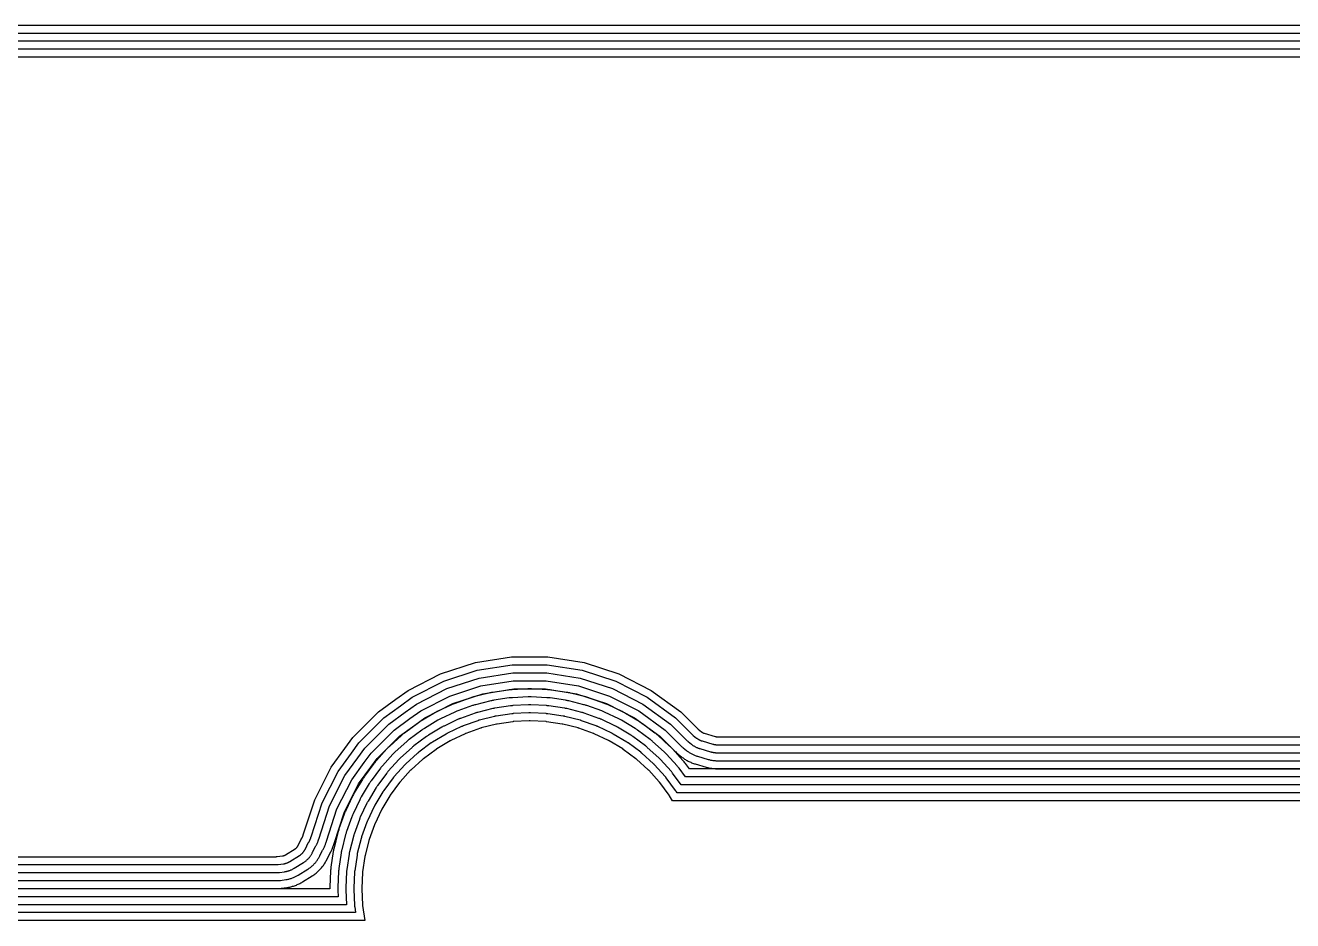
# Model space of a CAD drawing. Header units: metres. Extents: x 1.9 to 53.8, y 3.3 to 25.9.
# Drawn here: x 17.8 to 25.72, y 20.25 to 25.85 of the extents above; entities that cross this region are included whole.
import ezdxf

# ---------------------------------------------------------------- set-up
doc = ezdxf.new("R2010")
doc.units = ezdxf.units.M

msp = doc.modelspace()

# ---------------------------------------------------------------- linework, layer by layer
for points in [[(53.4, 25.85), (2.3, 25.85)], [(53.4, 25.8), (2.3, 25.8)], [(53.4, 25.75), (2.3, 25.75)], [(53.4, 25.7), (2.3, 25.7)], [(53.4, 25.65), (2.3, 25.65)], [(10.6141, 20.6505), (19.3646, 20.6505), (19.3657, 20.6505), (19.3668, 20.6506), (19.368, 20.6506), (19.3691, 20.6507), (19.3702, 20.6508), (19.3713, 20.651), (19.4045, 20.6555), (19.4058, 20.6557), (19.407, 20.6559), (19.4082, 20.6561), (19.4094, 20.6564), (19.4106, 20.6567), (19.4118, 20.657), (19.413, 20.6574), (19.4141, 20.6578), (19.4153, 20.6582), (19.4165, 20.6587), (19.4176, 20.6591), (19.4187, 20.6596), (19.4199, 20.6602), (19.421, 20.6607), (19.4221, 20.6613), (19.4231, 20.6619), (19.4242, 20.6626), (19.4835, 20.6995), (19.4846, 20.7002), (19.4856, 20.7009), (19.4866, 20.7016), (19.4876, 20.7023), (19.4886, 20.7031), (19.4895, 20.7039), (19.4905, 20.7047), (19.4914, 20.7055), (19.4923, 20.7064), (19.4931, 20.7073), (19.494, 20.7082), (19.4948, 20.7091), (19.4956, 20.7101), (19.4964, 20.711), (19.4971, 20.712), (19.4979, 20.713), (19.4986, 20.714), (19.4993, 20.7151), (19.4999, 20.7161), (19.5005, 20.7172), (19.5011, 20.7183), (19.5017, 20.7194), (19.5023, 20.7205), (19.5225, 20.7633), (19.5227, 20.7634), (19.5235, 20.7644), (19.5243, 20.7653), (19.525, 20.7663), (19.5258, 20.7673), (19.5265, 20.7683), (19.5272, 20.7693), (19.5278, 20.7703), (19.5285, 20.7714), (19.5291, 20.7724), (19.5296, 20.7735), (19.5302, 20.7746), (19.5307, 20.7757), (19.5312, 20.7768), (19.5317, 20.778), (19.5321, 20.7791), (19.5326, 20.7803), (19.5329, 20.7814), (19.5333, 20.7826), (19.5336, 20.7838), (19.5339, 20.785), (19.5346, 20.7878), (19.6058, 21.0068), (19.7094, 21.2102), (19.7944, 21.3272), (19.8436, 21.3949), (20.0051, 21.5564), (20.1133, 21.635), (20.1898, 21.6906), (20.3932, 21.7942), (20.6103, 21.8648), (20.8358, 21.9005), (21.0642, 21.9005), (21.2897, 21.8648), (21.5068, 21.7942), (21.7102, 21.6906), (21.8949, 21.5564), (21.9999, 21.4515), (22.0008, 21.4505), (22.0018, 21.4496), (22.0028, 21.4487), (22.0038, 21.4479), (22.0245, 21.4313), (22.0254, 21.4305), (22.0264, 21.4298), (22.0274, 21.4291), (22.0284, 21.4284), (22.0295, 21.4277), (22.0305, 21.4271), (22.0316, 21.4265), (22.0327, 21.4259), (22.0338, 21.4253), (22.0349, 21.4248), (22.036, 21.4243), (22.0371, 21.4238), (22.0383, 21.4234), (22.0394, 21.423), (22.0406, 21.4226), (22.0418, 21.4222), (22.1088, 21.4025), (22.1099, 21.4022), (22.1111, 21.4019), (22.1123, 21.4016), (22.1134, 21.4014), (22.1146, 21.4012), (22.1158, 21.401), (22.117, 21.4009), (22.1181, 21.4007), (22.1193, 21.4006), (22.1205, 21.4006), (22.1217, 21.4005), (22.1229, 21.4005), (26.2771, 21.4005)], [(10.6141, 20.6005), (19.3646, 20.6005), (19.3668, 20.6005), (19.3691, 20.6006), (19.3713, 20.6007), (19.3736, 20.6009), (19.3758, 20.6011), (19.3781, 20.6014), (19.4113, 20.6059), (19.4137, 20.6063), (19.4162, 20.6067), (19.4186, 20.6072), (19.421, 20.6078), (19.4234, 20.6084), (19.4258, 20.609), (19.4282, 20.6098), (19.4305, 20.6105), (19.4329, 20.6114), (19.4352, 20.6123), (19.4375, 20.6132), (19.4397, 20.6142), (19.4419, 20.6153), (19.4442, 20.6164), (19.4463, 20.6176), (19.4485, 20.6188), (19.4506, 20.6201), (19.5099, 20.657), (19.512, 20.6584), (19.5141, 20.6598), (19.5161, 20.6612), (19.5181, 20.6627), (19.52, 20.6642), (19.5219, 20.6658), (19.5238, 20.6675), (19.5256, 20.6691), (19.5274, 20.6709), (19.5292, 20.6726), (19.5309, 20.6744), (19.5325, 20.6763), (19.5341, 20.6782), (19.5357, 20.6801), (19.5372, 20.6821), (19.5387, 20.6841), (19.5401, 20.6861), (19.5414, 20.6882), (19.5427, 20.6903), (19.544, 20.6925), (19.5452, 20.6947), (19.5463, 20.6969), (19.5474, 20.6991), (19.5652, 20.7365), (19.5662, 20.7379), (19.5676, 20.7399), (19.569, 20.7419), (19.5703, 20.744), (19.5716, 20.7461), (19.5728, 20.7482), (19.574, 20.7504), (19.5751, 20.7526), (19.5761, 20.7548), (19.5771, 20.757), (19.5781, 20.7593), (19.579, 20.7616), (19.5798, 20.7639), (19.5806, 20.7662), (19.5813, 20.7686), (19.582, 20.7709), (19.5826, 20.7733), (19.5828, 20.7742), (19.6521, 20.9876), (19.7522, 21.184), (19.8349, 21.2978), (19.8818, 21.3624), (20.0376, 21.5182), (20.1427, 21.5946), (20.216, 21.6478), (20.4124, 21.7479), (20.622, 21.816), (20.8398, 21.8505), (21.0602, 21.8505), (21.278, 21.816), (21.4876, 21.7479), (21.684, 21.6478), (21.8624, 21.5182), (21.9645, 21.4161), (21.9664, 21.4142), (21.9684, 21.4124), (21.9704, 21.4107), (21.9725, 21.409), (21.9931, 21.3923), (21.995, 21.3908), (21.997, 21.3893), (21.999, 21.3879), (22.001, 21.3865), (22.0031, 21.3852), (22.0052, 21.384), (22.0073, 21.3827), (22.0095, 21.3816), (22.0117, 21.3805), (22.0139, 21.3794), (22.0161, 21.3784), (22.0184, 21.3775), (22.0207, 21.3766), (22.023, 21.3757), (22.0253, 21.375), (22.0277, 21.3742), (22.0947, 21.3546), (22.097, 21.3539), (22.0993, 21.3533), (22.1016, 21.3528), (22.104, 21.3523), (22.1063, 21.3519), (22.1087, 21.3515), (22.111, 21.3512), (22.1134, 21.351), (22.1158, 21.3508), (22.1181, 21.3506), (22.1205, 21.3505), (22.1229, 21.3505), (26.2771, 21.3505)], [(10.6141, 20.5505), (19.3646, 20.5505), (19.368, 20.5505), (19.3713, 20.5507), (19.3747, 20.5508), (19.3781, 20.5511), (19.3815, 20.5515), (19.3848, 20.5519), (19.418, 20.5564), (19.4217, 20.557), (19.4254, 20.5576), (19.429, 20.5583), (19.4326, 20.5591), (19.4362, 20.56), (19.4398, 20.561), (19.4434, 20.5621), (19.4469, 20.5633), (19.4504, 20.5646), (19.4539, 20.5659), (19.4573, 20.5673), (19.4607, 20.5689), (19.464, 20.5705), (19.4673, 20.5721), (19.4706, 20.5739), (19.4738, 20.5758), (19.477, 20.5777), (19.5363, 20.6146), (19.5395, 20.6166), (19.5426, 20.6187), (19.5456, 20.6208), (19.5486, 20.6231), (19.5515, 20.6254), (19.5544, 20.6278), (19.5572, 20.6302), (19.5599, 20.6327), (19.5626, 20.6353), (19.5652, 20.638), (19.5678, 20.6407), (19.5702, 20.6435), (19.5727, 20.6463), (19.575, 20.6492), (19.5773, 20.6522), (19.5795, 20.6552), (19.5816, 20.6583), (19.5836, 20.6614), (19.5856, 20.6645), (19.5875, 20.6677), (19.5893, 20.671), (19.591, 20.6743), (19.5926, 20.6777), (19.6084, 20.7109), (19.6088, 20.7115), (19.6109, 20.7146), (19.6128, 20.7177), (19.6147, 20.7208), (19.6166, 20.724), (19.6183, 20.7273), (19.62, 20.7305), (19.6215, 20.7339), (19.623, 20.7372), (19.6245, 20.7406), (19.6258, 20.7441), (19.627, 20.7475), (19.6282, 20.751), (19.6293, 20.7545), (19.6303, 20.7581), (19.6309, 20.7605), (19.6984, 20.9684), (19.7949, 21.1578), (19.8753, 21.2684), (19.9199, 21.3298), (20.0702, 21.4801), (20.1721, 21.5541), (20.2422, 21.6051), (20.4316, 21.7016), (20.6338, 21.7672), (20.8437, 21.8005), (21.0563, 21.8005), (21.2662, 21.7672), (21.4684, 21.7016), (21.6578, 21.6051), (21.8298, 21.4801), (21.9291, 21.3808), (21.932, 21.378), (21.935, 21.3752), (21.938, 21.3726), (21.9411, 21.37), (21.9617, 21.3534), (21.9646, 21.3511), (21.9676, 21.3489), (21.9706, 21.3468), (21.9736, 21.3447), (21.9767, 21.3427), (21.9799, 21.3408), (21.9831, 21.339), (21.9863, 21.3373), (21.9896, 21.3356), (21.9929, 21.334), (21.9963, 21.3325), (21.9997, 21.3311), (22.0031, 21.3298), (22.0066, 21.3285), (22.0101, 21.3273), (22.0136, 21.3263), (22.0806, 21.3066), (22.0841, 21.3056), (22.0875, 21.3047), (22.091, 21.3039), (22.0945, 21.3032), (22.098, 21.3026), (22.1015, 21.302), (22.1051, 21.3016), (22.1086, 21.3012), (22.1122, 21.3009), (22.1158, 21.3007), (22.1193, 21.3005), (22.1229, 21.3005), (26.2771, 21.3005)], [(10.6141, 20.5005), (19.3646, 20.5005), (19.3691, 20.5006), (19.3736, 20.5007), (19.3781, 20.501), (19.3826, 20.5013), (19.3871, 20.5018), (19.3916, 20.5023), (19.4248, 20.5069), (19.4297, 20.5076), (19.4346, 20.5084), (19.4394, 20.5094), (19.4443, 20.5105), (19.4491, 20.5117), (19.4538, 20.513), (19.4586, 20.5145), (19.4633, 20.5161), (19.4679, 20.5177), (19.4726, 20.5195), (19.4771, 20.5214), (19.4817, 20.5235), (19.4861, 20.5256), (19.4905, 20.5278), (19.4949, 20.5302), (19.4992, 20.5327), (19.5034, 20.5352), (19.5628, 20.5721), (19.5669, 20.5748), (19.5711, 20.5776), (19.5751, 20.5805), (19.5791, 20.5835), (19.583, 20.5865), (19.5868, 20.5897), (19.5905, 20.593), (19.5942, 20.5963), (19.5978, 20.5998), (19.6013, 20.6033), (19.6047, 20.607), (19.608, 20.6107), (19.6112, 20.6144), (19.6143, 20.6183), (19.6173, 20.6223), (19.6202, 20.6263), (19.6231, 20.6304), (19.6258, 20.6345), (19.6284, 20.6387), (19.6309, 20.643), (19.6333, 20.6474), (19.6356, 20.6518), (19.6378, 20.6562), (19.6519, 20.686), (19.6527, 20.6872), (19.6553, 20.6913), (19.6579, 20.6955), (19.6603, 20.6998), (19.6626, 20.7041), (19.6649, 20.7085), (19.667, 20.713), (19.669, 20.7174), (19.6708, 20.722), (19.6726, 20.7265), (19.6743, 20.7312), (19.6758, 20.7358), (19.6773, 20.7405), (19.6786, 20.7452), (19.6789, 20.7465), (19.7448, 20.9492), (19.8377, 21.1316), (19.9158, 21.2391), (19.958, 21.2972), (20.1028, 21.442), (20.2015, 21.5137), (20.2684, 21.5623), (20.4508, 21.6552), (20.6455, 21.7185), (20.8476, 21.7505), (21.0524, 21.7505), (21.2545, 21.7185), (21.4492, 21.6552), (21.6316, 21.5623), (21.7972, 21.442), (21.8938, 21.3454), (21.8976, 21.3417), (21.9016, 21.338), (21.9056, 21.3345), (21.9097, 21.3311), (21.9304, 21.3145), (21.9342, 21.3114), (21.9382, 21.3085), (21.9422, 21.3056), (21.9462, 21.3029), (21.9504, 21.3003), (21.9546, 21.2977), (21.9588, 21.2953), (21.9631, 21.293), (21.9675, 21.2907), (21.972, 21.2886), (21.9764, 21.2866), (21.981, 21.2847), (21.9855, 21.283), (21.9902, 21.2813), (21.9948, 21.2797), (21.9995, 21.2783), (22.0665, 21.2586), (22.0711, 21.2573), (22.0757, 21.2561), (22.0804, 21.2551), (22.085, 21.2541), (22.0897, 21.2533), (22.0944, 21.2525), (22.0991, 21.2519), (22.1039, 21.2514), (22.1086, 21.251), (22.1134, 21.2507), (22.1181, 21.2506), (22.1229, 21.2505), (26.2771, 21.2505)], [(26.4768, 21.1503), (21.9232, 21.1503), (21.8837, 21.2035), (21.8807, 21.2074), (21.8776, 21.2113), (21.8745, 21.215), (21.8712, 21.2187), (21.8053, 21.2914), (21.802, 21.295), (21.7985, 21.2985), (21.795, 21.302), (21.7914, 21.3053), (21.7187, 21.3712), (21.715, 21.3745), (21.7113, 21.3776), (21.7074, 21.3807), (21.7035, 21.3837), (21.6247, 21.4421), (21.6207, 21.445), (21.6167, 21.4478), (21.6126, 21.4504), (21.6084, 21.453), (21.5242, 21.5035), (21.52, 21.5059), (21.5157, 21.5083), (21.5113, 21.5106), (21.5069, 21.5127), (21.4182, 21.5547), (21.4137, 21.5567), (21.4092, 21.5587), (21.4047, 21.5605), (21.4001, 21.5622), (21.3077, 21.5952), (21.303, 21.5968), (21.2983, 21.5983), (21.2936, 21.5997), (21.2889, 21.6009), (21.1937, 21.6248), (21.1889, 21.6259), (21.1841, 21.6269), (21.1793, 21.6278), (21.1744, 21.6286), (21.0774, 21.643), (21.0725, 21.6437), (21.0676, 21.6442), (21.0627, 21.6446), (21.0578, 21.6449), (20.9598, 21.6498), (20.9549, 21.6499), (20.95, 21.65), (20.9451, 21.6499), (20.9402, 21.6498), (20.8422, 21.6449), (20.8373, 21.6446), (20.8324, 21.6442), (20.8275, 21.6437), (20.8226, 21.643), (20.7256, 21.6286), (20.7207, 21.6278), (20.7159, 21.6269), (20.7111, 21.6259), (20.7063, 21.6248), (20.6111, 21.6009), (20.6064, 21.5997), (20.6017, 21.5983), (20.597, 21.5968), (20.5923, 21.5952), (20.4999, 21.5622), (20.4953, 21.5605), (20.4908, 21.5587), (20.4863, 21.5567), (20.4818, 21.5547), (20.3931, 21.5127), (20.3887, 21.5106), (20.3843, 21.5083), (20.38, 21.5059), (20.3758, 21.5035), (20.2916, 21.453), (20.2874, 21.4504), (20.2833, 21.4478), (20.2793, 21.445), (20.2753, 21.4421), (20.1965, 21.3837), (20.1926, 21.3807), (20.1887, 21.3776), (20.185, 21.3745), (20.1813, 21.3712), (20.1086, 21.3053), (20.105, 21.302), (20.1015, 21.2985), (20.098, 21.295), (20.0947, 21.2914), (20.0288, 21.2187), (20.0255, 21.215), (20.0224, 21.2113), (20.0193, 21.2074), (20.0163, 21.2035), (19.9579, 21.1247), (19.955, 21.1207), (19.9522, 21.1167), (19.9496, 21.1126), (19.947, 21.1084), (19.8965, 21.0242), (19.8941, 21.02), (19.8917, 21.0157), (19.8894, 21.0113), (19.8873, 21.0069), (19.8453, 20.9182), (19.8433, 20.9137), (19.8413, 20.9092), (19.8395, 20.9047), (19.8378, 20.9001), (19.8048, 20.8077), (19.8032, 20.803), (19.8017, 20.7983), (19.8003, 20.7936), (19.7991, 20.7889), (19.7752, 20.6937), (19.7741, 20.6889), (19.7731, 20.6841), (19.7722, 20.6793), (19.7714, 20.6744), (19.757, 20.5774), (19.7563, 20.5725), (19.7558, 20.5676), (19.7554, 20.5627), (19.7551, 20.5578), (19.7502, 20.4598), (19.7501, 20.4549), (19.75, 20.45), (19.7501, 20.4451), (19.7502, 20.4402), (19.7522, 20.4003), (10.25, 20.4003)], [(26.4517, 21.2003), (21.9483, 21.2003), (21.9238, 21.2333), (21.9201, 21.2382), (21.9163, 21.243), (21.9123, 21.2477), (21.9082, 21.2523), (21.8423, 21.325), (21.8382, 21.3295), (21.8339, 21.3339), (21.8295, 21.3382), (21.825, 21.3423), (21.7523, 21.4082), (21.7477, 21.4123), (21.743, 21.4163), (21.7382, 21.4201), (21.7333, 21.4238), (21.6545, 21.4823), (21.6495, 21.4859), (21.6445, 21.4893), (21.6393, 21.4927), (21.6341, 21.4959), (21.5499, 21.5464), (21.5446, 21.5494), (21.5392, 21.5524), (21.5338, 21.5552), (21.5283, 21.5579), (21.4396, 21.5999), (21.434, 21.6024), (21.4284, 21.6048), (21.4227, 21.6071), (21.4169, 21.6093), (21.3245, 21.6423), (21.3187, 21.6443), (21.3129, 21.6462), (21.307, 21.6479), (21.301, 21.6494), (21.2058, 21.6733), (21.1999, 21.6747), (21.1939, 21.676), (21.1878, 21.6771), (21.1818, 21.6781), (21.0847, 21.6925), (21.0786, 21.6933), (21.0725, 21.694), (21.0664, 21.6945), (21.0603, 21.6949), (20.9623, 21.6997), (20.9561, 21.6999), (20.95, 21.7), (20.9439, 21.6999), (20.9377, 21.6997), (20.8397, 21.6949), (20.8336, 21.6945), (20.8275, 21.694), (20.8214, 21.6933), (20.8153, 21.6925), (20.7182, 21.6781), (20.7122, 21.6771), (20.7061, 21.676), (20.7001, 21.6747), (20.6942, 21.6733), (20.599, 21.6494), (20.593, 21.6479), (20.5871, 21.6462), (20.5813, 21.6443), (20.5755, 21.6423), (20.4831, 21.6093), (20.4773, 21.6071), (20.4716, 21.6048), (20.466, 21.6024), (20.4604, 21.5999), (20.3717, 21.5579), (20.3662, 21.5552), (20.3608, 21.5524), (20.3554, 21.5494), (20.3501, 21.5464), (20.2659, 21.4959), (20.2607, 21.4927), (20.2555, 21.4893), (20.2505, 21.4859), (20.2455, 21.4823), (20.1667, 21.4238), (20.1618, 21.4201), (20.157, 21.4163), (20.1523, 21.4123), (20.1477, 21.4082), (20.075, 21.3423), (20.0705, 21.3382), (20.0661, 21.3339), (20.0618, 21.3295), (20.0577, 21.325), (19.9918, 21.2523), (19.9877, 21.2477), (19.9837, 21.243), (19.9799, 21.2382), (19.9762, 21.2333), (19.9177, 21.1545), (19.9141, 21.1495), (19.9107, 21.1445), (19.9073, 21.1393), (19.9041, 21.1341), (19.8536, 21.0499), (19.8506, 21.0446), (19.8476, 21.0392), (19.8448, 21.0338), (19.8421, 21.0283), (19.8001, 20.9396), (19.7976, 20.934), (19.7952, 20.9284), (19.7929, 20.9227), (19.7907, 20.9169), (19.7577, 20.8245), (19.7557, 20.8187), (19.7538, 20.8129), (19.7521, 20.807), (19.7506, 20.801), (19.7267, 20.7058), (19.7253, 20.6999), (19.724, 20.6939), (19.7229, 20.6878), (19.7219, 20.6818), (19.7075, 20.5847), (19.7067, 20.5786), (19.706, 20.5725), (19.7055, 20.5664), (19.7051, 20.5603), (19.7003, 20.4623), (19.7001, 20.4561), (19.7, 20.4503), (10.3, 20.4503)], [(10.6141, 20.4505), (19.3646, 20.4505), (19.3702, 20.4506), (19.3759, 20.4508), (19.3815, 20.4511), (19.3871, 20.4515), (19.3927, 20.4521), (19.3983, 20.4528), (19.4315, 20.4573), (19.4377, 20.4582), (19.4438, 20.4593), (19.4498, 20.4605), (19.4559, 20.4619), (19.4619, 20.4634), (19.4679, 20.4651), (19.4738, 20.4669), (19.4797, 20.4688), (19.4855, 20.4709), (19.4913, 20.4732), (19.497, 20.4756), (19.5026, 20.4781), (19.5082, 20.4807), (19.5137, 20.4836), (19.5192, 20.4865), (19.5246, 20.4896), (19.5299, 20.4928), (19.5892, 20.5297), (19.5943, 20.533), (19.5994, 20.5364), (19.6044, 20.5399), (19.6093, 20.5436), (19.6141, 20.5474), (19.6188, 20.5513), (19.6234, 20.5553), (19.6279, 20.5594), (19.6323, 20.5636), (19.6366, 20.568), (19.6408, 20.5724), (19.6449, 20.5769), (19.6489, 20.5816), (19.6527, 20.5863), (19.6565, 20.5912), (19.6601, 20.5961), (19.6636, 20.6011), (19.667, 20.6062), (19.6703, 20.6113), (19.6734, 20.6166), (19.6764, 20.6219), (19.6793, 20.6273), (19.7075, 20.682), (19.7102, 20.6874), (19.7127, 20.6928), (19.7152, 20.6984), (19.7175, 20.7039), (19.7196, 20.7095), (19.7217, 20.7152), (19.7236, 20.7209), (19.7253, 20.7267), (19.7269, 20.7325), (19.727, 20.7326), (19.7911, 20.93), (19.8805, 21.1054), (19.9562, 21.2097), (19.9962, 21.2647), (20.1354, 21.4038), (20.2309, 21.4732), (20.2946, 21.5195), (20.47, 21.6089), (20.6572, 21.6697), (20.8516, 21.7005), (21.0484, 21.7005), (21.2428, 21.6697), (21.43, 21.6089), (21.6054, 21.5195), (21.7646, 21.4038), (21.8584, 21.31), (21.8632, 21.3054), (21.8681, 21.3008), (21.8732, 21.2964), (21.8783, 21.2922), (21.899, 21.2755), (21.9038, 21.2717), (21.9087, 21.2681), (21.9137, 21.2645), (21.9188, 21.2611), (21.924, 21.2578), (21.9292, 21.2546), (21.9346, 21.2516), (21.94, 21.2487), (21.9454, 21.2459), (21.951, 21.2432), (21.9566, 21.2407), (21.9622, 21.2384), (21.968, 21.2361), (21.9737, 21.2341), (21.9795, 21.2321), (21.9854, 21.2303), (22.0525, 21.2106), (22.0582, 21.209), (22.0639, 21.2075), (22.0697, 21.2062), (22.0756, 21.205), (22.0814, 21.204), (22.0873, 21.203), (22.0932, 21.2023), (22.0991, 21.2016), (22.1051, 21.2011), (22.111, 21.2008), (22.1169, 21.2006), (22.1229, 21.2005), (26.2771, 21.2005)], [(26.502, 21.1003), (21.898, 21.1003), (21.8435, 21.1737), (21.8413, 21.1767), (21.839, 21.1796), (21.8366, 21.1824), (21.8342, 21.1851), (21.7682, 21.2578), (21.7657, 21.2605), (21.7632, 21.2632), (21.7605, 21.2657), (21.7578, 21.2682), (21.6851, 21.3342), (21.6824, 21.3366), (21.6796, 21.339), (21.6767, 21.3413), (21.6737, 21.3435), (21.5949, 21.402), (21.5919, 21.4041), (21.5889, 21.4062), (21.5858, 21.4082), (21.5827, 21.4101), (21.4985, 21.4606), (21.4953, 21.4624), (21.4921, 21.4642), (21.4888, 21.4659), (21.4855, 21.4675), (21.3968, 21.5095), (21.3935, 21.511), (21.3901, 21.5125), (21.3867, 21.5138), (21.3832, 21.5151), (21.2908, 21.5482), (21.2873, 21.5494), (21.2838, 21.5505), (21.2803, 21.5515), (21.2767, 21.5524), (21.1815, 21.5763), (21.178, 21.5771), (21.1744, 21.5779), (21.1707, 21.5786), (21.1671, 21.5792), (21.07, 21.5936), (21.0664, 21.5941), (21.0627, 21.5945), (21.0591, 21.5948), (21.0554, 21.595), (20.9574, 21.5998), (20.9537, 21.6), (20.95, 21.6), (20.9463, 21.6), (20.9426, 21.5998), (20.8446, 21.595), (20.8409, 21.5948), (20.8373, 21.5945), (20.8336, 21.5941), (20.83, 21.5936), (20.7329, 21.5792), (20.7293, 21.5786), (20.7256, 21.5779), (20.722, 21.5771), (20.7185, 21.5763), (20.6233, 21.5524), (20.6197, 21.5515), (20.6162, 21.5505), (20.6127, 21.5494), (20.6092, 21.5482), (20.5168, 21.5151), (20.5133, 21.5138), (20.5099, 21.5125), (20.5065, 21.511), (20.5032, 21.5095), (20.4145, 21.4675), (20.4112, 21.4659), (20.4079, 21.4642), (20.4047, 21.4624), (20.4015, 21.4606), (20.3173, 21.4101), (20.3142, 21.4082), (20.3111, 21.4062), (20.3081, 21.4041), (20.3051, 21.402), (20.2263, 21.3435), (20.2233, 21.3413), (20.2204, 21.339), (20.2176, 21.3366), (20.2149, 21.3342), (20.1422, 21.2682), (20.1395, 21.2657), (20.1368, 21.2632), (20.1343, 21.2605), (20.1318, 21.2578), (20.0658, 21.1851), (20.0634, 21.1824), (20.061, 21.1796), (20.0587, 21.1767), (20.0565, 21.1737), (19.998, 21.0949), (19.9959, 21.0919), (19.9938, 21.0889), (19.9918, 21.0858), (19.9899, 21.0827), (19.9394, 20.9985), (19.9376, 20.9953), (19.9358, 20.9921), (19.9341, 20.9888), (19.9325, 20.9855), (19.8905, 20.8968), (19.889, 20.8935), (19.8875, 20.8901), (19.8862, 20.8867), (19.8849, 20.8832), (19.8518, 20.7908), (19.8506, 20.7873), (19.8495, 20.7838), (19.8485, 20.7803), (19.8476, 20.7767), (19.8237, 20.6815), (19.8229, 20.678), (19.8221, 20.6744), (19.8214, 20.6707), (19.8208, 20.6671), (19.8064, 20.57), (19.8059, 20.5664), (19.8055, 20.5627), (19.8052, 20.5591), (19.805, 20.5554), (19.8002, 20.4574), (19.8, 20.4537), (19.8, 20.45), (19.8, 20.4463), (19.8002, 20.4426), (19.8047, 20.3503), (10.2, 20.3503)], [(26.557, 21.0003), (21.843, 21.0003), (21.8244, 21.0313), (21.8237, 21.0323), (21.823, 21.0333), (21.8223, 21.0344), (21.8216, 21.0354), (21.7632, 21.1142), (21.7624, 21.1152), (21.7617, 21.1161), (21.7609, 21.1171), (21.7601, 21.118), (21.6942, 21.1907), (21.6933, 21.1916), (21.6925, 21.1925), (21.6916, 21.1933), (21.6907, 21.1942), (21.618, 21.2601), (21.6171, 21.2609), (21.6161, 21.2617), (21.6152, 21.2624), (21.6142, 21.2632), (21.5354, 21.3216), (21.5344, 21.3223), (21.5333, 21.323), (21.5323, 21.3237), (21.5313, 21.3244), (21.4471, 21.3748), (21.446, 21.3754), (21.445, 21.376), (21.4439, 21.3766), (21.4428, 21.3771), (21.3541, 21.4191), (21.3529, 21.4196), (21.3518, 21.4201), (21.3507, 21.4205), (21.3495, 21.421), (21.2571, 21.454), (21.256, 21.4544), (21.2548, 21.4548), (21.2536, 21.4551), (21.2524, 21.4554), (21.1572, 21.4793), (21.156, 21.4796), (21.1548, 21.4798), (21.1536, 21.48), (21.1524, 21.4802), (21.0554, 21.4946), (21.0541, 21.4948), (21.0529, 21.4949), (21.0517, 21.495), (21.0505, 21.4951), (20.9525, 21.4999), (20.9512, 21.5), (20.95, 21.5), (20.9488, 21.5), (20.9475, 21.4999), (20.8495, 21.4951), (20.8483, 21.495), (20.8471, 21.4949), (20.8459, 21.4948), (20.8446, 21.4946), (20.7476, 21.4802), (20.7464, 21.48), (20.7452, 21.4798), (20.744, 21.4796), (20.7428, 21.4793), (20.6476, 21.4554), (20.6464, 21.4551), (20.6452, 21.4548), (20.644, 21.4544), (20.6429, 21.454), (20.5505, 21.421), (20.5493, 21.4205), (20.5482, 21.4201), (20.5471, 21.4196), (20.5459, 21.4191), (20.4572, 21.3771), (20.4561, 21.3766), (20.455, 21.376), (20.454, 21.3754), (20.4529, 21.3748), (20.3687, 21.3244), (20.3677, 21.3237), (20.3667, 21.323), (20.3656, 21.3223), (20.3646, 21.3216), (20.2858, 21.2632), (20.2848, 21.2624), (20.2839, 21.2617), (20.2829, 21.2609), (20.282, 21.2601), (20.2093, 21.1942), (20.2084, 21.1933), (20.2075, 21.1925), (20.2067, 21.1916), (20.2058, 21.1907), (20.1399, 21.118), (20.1391, 21.1171), (20.1383, 21.1161), (20.1376, 21.1152), (20.1368, 21.1142), (20.0784, 21.0354), (20.0777, 21.0344), (20.077, 21.0333), (20.0763, 21.0323), (20.0756, 21.0313), (20.0252, 20.9471), (20.0246, 20.946), (20.024, 20.945), (20.0234, 20.9439), (20.0229, 20.9428), (19.9809, 20.8541), (19.9804, 20.8529), (19.9799, 20.8518), (19.9795, 20.8507), (19.979, 20.8495), (19.946, 20.7571), (19.9456, 20.756), (19.9452, 20.7548), (19.9449, 20.7536), (19.9446, 20.7524), (19.9207, 20.6572), (19.9204, 20.656), (19.9202, 20.6548), (19.92, 20.6536), (19.9198, 20.6524), (19.9054, 20.5554), (19.9052, 20.5541), (19.9051, 20.5529), (19.905, 20.5517), (19.9049, 20.5505), (19.9001, 20.4525), (19.9, 20.4512), (19.9, 20.45), (19.9, 20.4488), (19.9001, 20.4475), (19.9049, 20.3495), (19.905, 20.3483), (19.9051, 20.3471), (19.9052, 20.3459), (19.9054, 20.3446), (19.9194, 20.2503), (10.1, 20.2503)], [(26.5287, 21.0503), (21.8713, 21.0503), (21.8672, 21.057), (21.866, 21.0591), (21.8646, 21.0611), (21.8632, 21.0632), (21.8618, 21.0651), (21.8033, 21.144), (21.8018, 21.1459), (21.8003, 21.1478), (21.7987, 21.1497), (21.7971, 21.1515), (21.7312, 21.2243), (21.7295, 21.2261), (21.7278, 21.2278), (21.7261, 21.2295), (21.7243, 21.2312), (21.6515, 21.2971), (21.6497, 21.2987), (21.6478, 21.3003), (21.6459, 21.3018), (21.644, 21.3033), (21.5651, 21.3618), (21.5632, 21.3632), (21.5611, 21.3646), (21.5591, 21.366), (21.557, 21.3672), (21.4728, 21.4177), (21.4707, 21.4189), (21.4685, 21.4201), (21.4664, 21.4212), (21.4642, 21.4223), (21.3754, 21.4643), (21.3732, 21.4653), (21.371, 21.4663), (21.3687, 21.4672), (21.3664, 21.468), (21.274, 21.5011), (21.2717, 21.5019), (21.2693, 21.5026), (21.267, 21.5033), (21.2646, 21.5039), (21.1694, 21.5278), (21.167, 21.5284), (21.1646, 21.5289), (21.1622, 21.5293), (21.1598, 21.5297), (21.0627, 21.5441), (21.0603, 21.5444), (21.0578, 21.5447), (21.0554, 21.5449), (21.0529, 21.5451), (20.9549, 21.5499), (20.9525, 21.55), (20.95, 21.55), (20.9475, 21.55), (20.9451, 21.5499), (20.8471, 21.5451), (20.8446, 21.5449), (20.8422, 21.5447), (20.8397, 21.5444), (20.8373, 21.5441), (20.7402, 21.5297), (20.7378, 21.5293), (20.7354, 21.5289), (20.733, 21.5284), (20.7306, 21.5278), (20.6354, 21.5039), (20.633, 21.5033), (20.6307, 21.5026), (20.6283, 21.5019), (20.626, 21.5011), (20.5336, 21.468), (20.5313, 21.4672), (20.529, 21.4663), (20.5268, 21.4653), (20.5246, 21.4643), (20.4358, 21.4223), (20.4336, 21.4212), (20.4315, 21.4201), (20.4293, 21.4189), (20.4272, 21.4177), (20.343, 21.3672), (20.3409, 21.366), (20.3389, 21.3646), (20.3368, 21.3632), (20.3349, 21.3618), (20.256, 21.3033), (20.2541, 21.3018), (20.2522, 21.3003), (20.2503, 21.2987), (20.2485, 21.2971), (20.1757, 21.2312), (20.1739, 21.2295), (20.1722, 21.2278), (20.1705, 21.2261), (20.1688, 21.2243), (20.1029, 21.1515), (20.1013, 21.1497), (20.0997, 21.1478), (20.0982, 21.1459), (20.0967, 21.144), (20.0382, 21.0651), (20.0368, 21.0632), (20.0354, 21.0611), (20.034, 21.0591), (20.0328, 21.057), (19.9823, 20.9728), (19.9811, 20.9707), (19.9799, 20.9685), (19.9788, 20.9664), (19.9777, 20.9642), (19.9357, 20.8754), (19.9347, 20.8732), (19.9337, 20.871), (19.9328, 20.8687), (19.932, 20.8664), (19.8989, 20.774), (19.8981, 20.7717), (19.8974, 20.7693), (19.8967, 20.767), (19.8961, 20.7646), (19.8722, 20.6694), (19.8716, 20.667), (19.8711, 20.6646), (19.8707, 20.6622), (19.8703, 20.6598), (19.8559, 20.5627), (19.8556, 20.5603), (19.8553, 20.5578), (19.8551, 20.5554), (19.8549, 20.5529), (19.8501, 20.4549), (19.85, 20.4525), (19.85, 20.45), (19.85, 20.4475), (19.8501, 20.4451), (19.8549, 20.3471), (19.8551, 20.3446), (19.8553, 20.3422), (19.8556, 20.3397), (19.8559, 20.3373), (19.8614, 20.3003), (10.15, 20.3003)]]:
    msp.add_lwpolyline(points)

doc.saveas('drawing.dxf')
